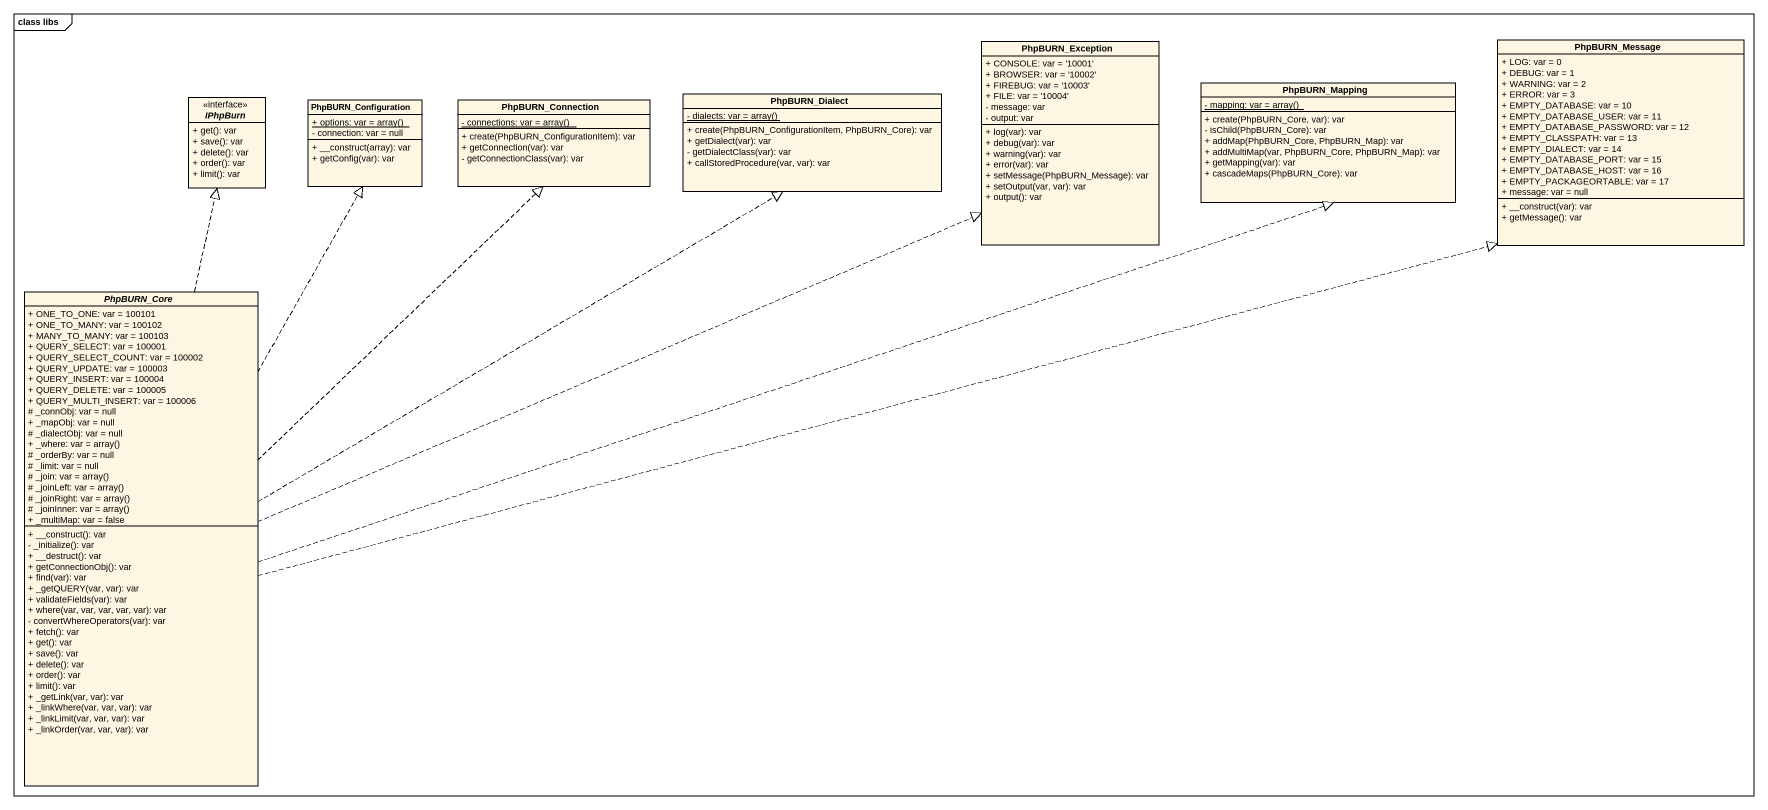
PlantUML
@startuml
mainframe class libs
hide circle
hide empty members
skinparam classAttributeIconSize 0
class PhpBURN_Exception {
  + CONSOLE: var = '10001'
  + BROWSER: var = '10002'
  + FIREBUG: var = '10003'
  + FILE: var = '10004'
  - message: var
  - output: var
  + log(var): var
  + debug(var): var
  + warning(var): var
  + error(var): var
  + setMessage(PhpBURN_Message): var
  + setOutput(var, var): var
  + output(): var
}
class PhpBURN_Message {
  + LOG: var = 0
  + DEBUG: var = 1
  + WARNING: var = 2
  + ERROR: var = 3
  + EMPTY_DATABASE: var = 10
  + EMPTY_DATABASE_USER: var = 11
  + EMPTY_DATABASE_PASSWORD: var = 12
  + EMPTY_CLASSPATH: var = 13
  + EMPTY_DIALECT: var = 14
  + EMPTY_DATABASE_PORT: var = 15
  + EMPTY_DATABASE_HOST: var = 16
  + EMPTY_PACKAGEORTABLE: var = 17
  + message: var = null
  + __construct(var): var
  + getMessage(): var
}
interface IPhpBurn <<interface>> {
  + get(): var
  + save(): var
  + delete(): var
  + order(): var
  + limit(): var
}
class PhpBURN_Configuration {
  {static} {field} + options: var = array()
  - connection: var = null
  + __construct(array): var
  + getConfig(var): var
}
class PhpBURN_Connection {
  {static} {field} - connections: var = array()
  + create(PhpBURN_ConfigurationItem): var
  + getConnection(var): var
  - getConnectionClass(var): var
}
class PhpBURN_Dialect {
  {static} {field} - dialects: var = array()
  + create(PhpBURN_ConfigurationItem, PhpBURN_Core): var
  + getDialect(var): var
  - getDialectClass(var): var
  + callStoredProcedure(var, var): var
}
class PhpBURN_Mapping {
  {static} {field} - mapping: var = array()
  + create(PhpBURN_Core, var): var
  - isChild(PhpBURN_Core): var
  + addMap(PhpBURN_Core, PhpBURN_Map): var
  + addMultiMap(var, PhpBURN_Core, PhpBURN_Map): var
  + getMapping(var): var
  + cascadeMaps(PhpBURN_Core): var
}
abstract class PhpBURN_Core {
  + ONE_TO_ONE: var = 100101
  + ONE_TO_MANY: var = 100102
  + MANY_TO_MANY: var = 100103
  + QUERY_SELECT: var = 100001
  + QUERY_SELECT_COUNT: var = 100002
  + QUERY_UPDATE: var = 100003
  + QUERY_INSERT: var = 100004
  + QUERY_DELETE: var = 100005
  + QUERY_MULTI_INSERT: var = 100006
  # _connObj: var = null
  + _mapObj: var = null
  # _dialectObj: var = null
  {field} + _where: var = array()
  # _orderBy: var = null
  # _limit: var = null
  {field} # _join: var = array()
  {field} # _joinLeft: var = array()
  {field} # _joinRight: var = array()
  {field} # _joinInner: var = array()
  + _multiMap: var = false
  + __construct(): var
  - _initialize(): var
  + __destruct(): var
  + getConnectionObj(): var
  + find(var): var
  + _getQUERY(var, var): var
  + validateFields(var): var
  + where(var, var, var, var, var): var
  - convertWhereOperators(var): var
  + fetch(): var
  + get(): var
  + save(): var
  + delete(): var
  + order(): var
  + limit(): var
  + _getLink(var, var): var
  + _linkWhere(var, var, var): var
  + _linkLimit(var, var, var): var
  + _linkOrder(var, var, var): var
}
PhpBURN_Core .right.|> PhpBURN_Exception
PhpBURN_Core .right.|> PhpBURN_Message
PhpBURN_Core .up.|> IPhpBurn
PhpBURN_Core .up.|> PhpBURN_Configuration
PhpBURN_Core .up.|> PhpBURN_Connection
PhpBURN_Core .right.|> PhpBURN_Dialect
PhpBURN_Core .right.|> PhpBURN_Mapping
@enduml
